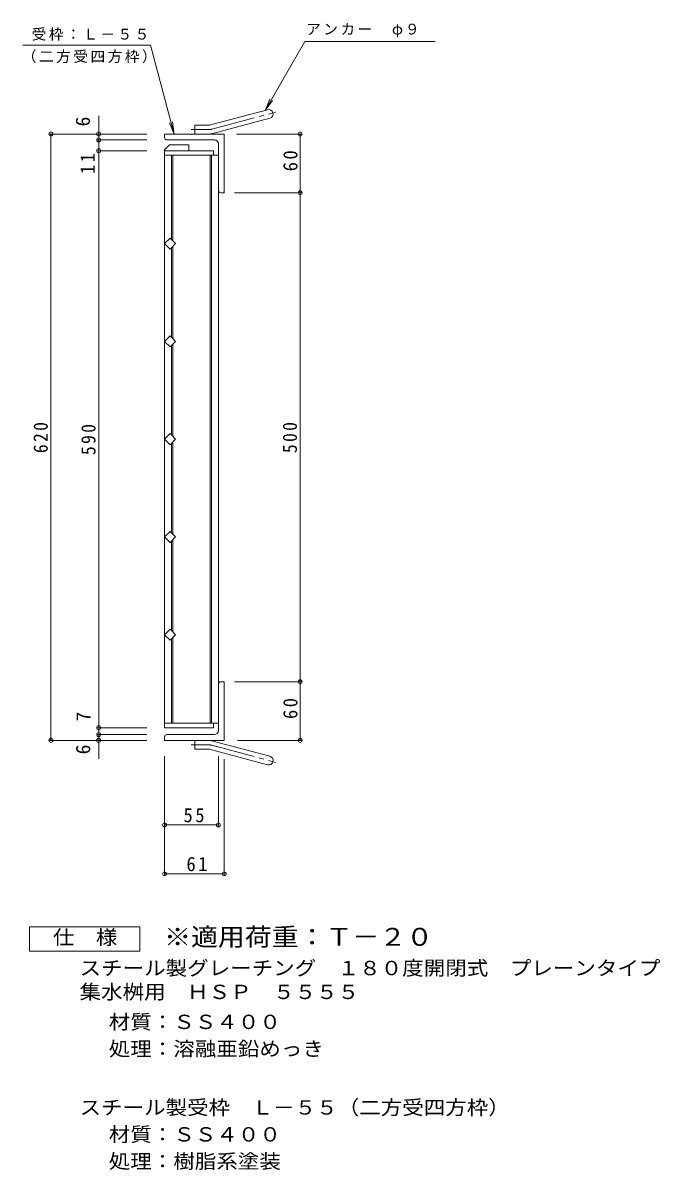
# Model space of a CAD drawing. Units: millimetres, scale not verified. Extents: x -718 to 866, y -688 to 677.
# Drawn here: x 215 to 866, y -553 to 620 of the extents above; entities that cross this region are included whole.
import ezdxf
from ezdxf.enums import TextEntityAlignment as Align

# ---------------------------------------------------------------- set-up
doc = ezdxf.new("R2010")
doc.units = ezdxf.units.MM
doc.header["$LTSCALE"] = 5
doc.header["$PDMODE"] = 32
doc.header["$PDSIZE"] = 4
doc.linetypes.add('CHAIN2', pattern=[12, 9, -1, 1, -1])
for name, color, linetype, lineweight in [('B-1', 2, 'Continuous', 9), ('B-2', 3, 'Continuous', 9), ('B-4', 7, 'Continuous', 9), ('B-5', 7, 'Continuous', 9), ('F-4_F-4ﾚｲﾔ', 2, 'Continuous', 9)]:
    doc.layers.add(name, color=color, linetype=linetype, lineweight=lineweight)
doc.layers.add('F-5_F-5ﾚｲﾔ', color=2, linetype='Continuous')
doc.styles.add('ＭＳ ゴシック', font='')
doc.styles.get('ＭＳ ゴシック').set_extended_font_data('MS Gothic')

msp = doc.modelspace()

# ---------------------------------------------------------------- linework, layer by layer
at = {"layer": 'B-1'}
for p, q in [((406.594, 516.027), (464.785, 531.619)), ((408.923, 507.334), (467.114, 522.926)), ((359.449, 503.22), (359.449, 506.72)), ((420.449, 506.72), (359.449, 506.72)), ((390.449, 506.72), (390.449, 515.72)), ((404.264, 515.72), (390.449, 515.72)), ((420.449, 506.72), (420.449, 446.72)), ((410.449, 500.72), (361.949, 500.72)), ((414.449, 496.72), (414.449, 449.22)), ((416.949, 446.72), (420.449, 446.72)), ((414.449, -103.28), (414.449, -55.78)), ((416.949, -53.28), (420.449, -53.28)), ((420.449, -113.28), (420.449, -53.28)), ((359.449, -109.78), (359.449, -113.28)), ((420.449, -113.28), (359.449, -113.28)), ((410.449, -107.28), (361.949, -107.28)), ((390.449, -113.28), (390.449, -122.28)), ((408.923, -113.893), (467.114, -129.485)), ((404.264, -122.28), (390.449, -122.28)), ((406.594, -122.586), (464.785, -138.178))]:
    msp.add_line(p, q, dxfattribs=at)
at = {"layer": 'B-1', "linetype": 'CHAIN2'}
for p, q in [((407.758, 511.68), (472.925, 529.142)), ((404.264, 511.22), (386.644, 511.22)), ((404.264, -117.78), (386.644, -117.78)), ((407.758, -118.24), (472.925, -135.701))]:
    msp.add_line(p, q, dxfattribs=at)
at = {"layer": 'B-1'}
for centre, radius, start, end in [((465.949, 527.272), 4.5, 285.00014, 104.99991), ((404.264, 524.72), 9, 270, 285.00002), ((404.264, 524.72), 18, 270, 285), ((361.949, 503.22), 2.5, 180, 270), ((410.449, 496.72), 4, 0, 90), ((416.949, 449.22), 2.5, 180, 270), ((416.949, -55.78), 2.5, 90, 180), ((410.449, -103.28), 4, 270, 0), ((361.949, -109.78), 2.5, 90, 180), ((404.264, -131.28), 18, 75, 90), ((404.264, -131.28), 9, 74.99998, 90), ((465.949, -133.832), 4.5, 255.00009, 74.99986)]:
    msp.add_arc(centre, radius, start, end, dxfattribs=at)
at = {"layer": 'B-1', "linetype": 'CHAIN2'}
for centre, start, end in [((404.264, 524.72), 270, 284.99995), ((404.264, -131.28), 75.00005, 90)]:
    msp.add_arc(centre, 13.5, start, end, dxfattribs=at)
at = {"layer": 'B-2'}
for p, q in [((359.449, 490.72), (364.449, 495.72)), ((364.449, 495.72), (384.449, 495.72)), ((384.449, 489.72), (384.449, 495.72)), ((359.449, 490.72), (359.449, 489.72)), ((359.449, 489.72), (409.449, 489.72)), ((359.449, 489.72), (359.449, -100.28)), ((359.449, 485.22), (414.449, 485.22)), ((366.449, 485.22), (366.449, 399.034)), ((367.949, 485.22), (367.949, 397.534)), ((405.949, 485.22), (405.949, -95.78)), ((407.449, 485.22), (407.449, -95.78)), ((409.449, 489.72), (409.449, 485.22)), ((414.449, 485.22), (414.449, -95.78)), ((366.449, 390.406), (366.449, 299.034)), ((367.949, 391.906), (367.949, 297.534)), ((366.449, 290.407), (366.449, 199.034)), ((367.949, 291.907), (367.949, 197.534)), ((366.449, 190.407), (366.449, 99.034)), ((367.949, 191.907), (367.949, 97.534)), ((366.449, 90.407), (366.449, -0.966)), ((367.949, 91.907), (367.949, -2.466)), ((366.449, -9.593), (366.449, -95.78)), ((367.949, -8.093), (367.949, -95.78)), ((359.449, -95.78), (414.449, -95.78)), ((359.449, -100.28), (409.449, -100.28)), ((409.449, -100.28), (409.449, -95.78))]:
    msp.add_line(p, q, dxfattribs=at)
for points in [[(365.106, 389.063), (359.449, 394.72), (365.106, 400.377), (370.763, 394.72)], [(370.763, 394.72), (367.132, 391.089), (365.106, 389.063)]]:
    msp.add_lwpolyline(points, dxfattribs=at)
for points in [[(365.106, 300.377), (359.449, 294.72), (365.106, 289.064), (370.763, 294.72), (367.132, 298.352)], [(365.106, 200.377), (359.449, 194.72), (365.106, 189.064), (370.763, 194.72), (367.132, 198.352)], [(365.106, 100.377), (359.449, 94.72), (365.106, 89.064), (370.763, 94.72), (367.132, 98.352)], [(365.106, 0.377), (359.449, -5.28), (365.106, -10.936), (370.763, -5.28), (367.132, -1.648)]]:
    msp.add_lwpolyline(points, close=True, dxfattribs=at)
at = {"layer": 'B-4'}
for p, q in [((292.134, 525.176), (292.134, 500.72)), ((341.356, 506.72), (241.743, 506.72)), ((243.243, 506.72), (243.243, -113.28)), ((432.925, 506.72), (499.598, 506.72)), ((498.098, 446.72), (498.098, 506.72)), ((341.356, 500.72), (290.634, 500.72)), ((292.134, 500.72), (292.134, 489.72)), ((341.356, 489.72), (290.634, 489.72)), ((292.134, 489.72), (292.134, -100.28)), ((430.831, 446.72), (499.598, 446.72)), ((498.098, -53.28), (498.098, 446.72)), ((430.831, -53.28), (499.598, -53.28)), ((498.098, -113.28), (498.098, -53.28)), ((341.356, -100.28), (290.634, -100.28)), ((292.134, -100.28), (292.134, -107.28)), ((341.356, -113.28), (241.743, -113.28)), ((341.356, -107.28), (290.634, -107.28)), ((292.134, -107.28), (292.134, -131.963)), ((434.092, -113.28), (499.598, -113.28)), ((359.449, -129.271), (359.449, -251.175)), ((414.449, -129.271), (414.449, -201.175)), ((420.449, -132.597), (420.449, -251.175)), ((359.449, -199.675), (414.449, -199.675)), ((359.449, -249.675), (420.449, -249.675))]:
    msp.add_line(p, q, dxfattribs=at)
for p in [(243.243, 506.72), (292.134, 506.72), (498.098, 506.72), (292.134, 500.72), (292.134, 489.72), (498.098, 446.72), (498.098, -53.28), (292.134, -100.28), (292.134, -107.28), (243.243, -113.28), (292.134, -113.28), (498.098, -113.28), (359.449, -199.675), (414.449, -199.675), (359.449, -249.675), (420.449, -249.675)]:
    msp.add_point(p, dxfattribs=at)
at = {"layer": 'B-5'}
for p, q in [((502.915, 601.385), (636.112, 601.385)), ((214.66, 597.474), (344.946, 597.474)), ((462.242, 530.938), (469.852, 540.855)), ((369.263, 506.72), (367.631, 519.113))]:
    msp.add_line(p, q, dxfattribs=at)
for points in [[(502.915, 601.385), (462.242, 530.938), (467.026, 542.486)], [(344.946, 597.474), (369.263, 506.72), (364.479, 518.269)]]:
    msp.add_lwpolyline(points, dxfattribs=at)
at = {"layer": 'F-4_F-4ﾚｲﾔ'}
msp.add_lwpolyline([(221.517, -328.794), (221.517, -303.793), (334.016, -303.793), (334.016, -328.794)], close=True, dxfattribs=at)

# ---------------------------------------------------------------- texts
at = {"layer": 'B-4', "color": 2, "style": 'ＭＳ ゴシック'}
for s, p in [('6', (287.582, 514.485)), ('7', (288.213, -93.986)), ('6', (287.829, -127.532))]:
    msp.add_text(s, height=14.66, rotation=90, dxfattribs=at).set_placement(p, align=Align.BOTTOM_LEFT)
at = {"layer": 'B-4', "color": 2, "char_height": 14.66, "attachment_point": 7, "rotation": 90, "style": 'ＭＳ ゴシック'}
for s, insert in [('\\T1.27;\\W0.95;11', (288.034, 465.832)), ('\\T1.27;\\W0.95;60', (495.598, 468.595)), ('\\T1.27;\\W0.9;620', (240.243, 180.47)), ('\\T1.27;\\W0.9;500', (495.098, 180.47)), ('\\T1.27;\\W0.9;590', (289.134, 178.47)), ('\\T1.27;\\W0.95;60', (495.598, -91.405))]:
    msp.add_mtext(s, dxfattribs=dict(at, insert=insert))
at = {"layer": 'B-4', "color": 2, "char_height": 14.66, "attachment_point": 7, "style": 'ＭＳ ゴシック'}
for s, insert in [('\\T1.27;\\W0.95;55', (378.824, -197.175)), ('\\T1.27;\\W0.95;61', (381.824, -247.175))]:
    msp.add_mtext(s, dxfattribs=dict(at, insert=insert))
at = {"layer": 'B-5', "char_height": 11, "attachment_point": 7, "style": 'ＭＳ ゴシック'}
for s, insert in [('\\T1.17;受枠：Ｌ－５５', (223.59, 602.126)), ('\\T1.17;アンカー\u3000φ９', (504.172, 605.514)), ('\\T1.17;（二方受四方枠）', (213.505, 579.122))]:
    msp.add_mtext(s, dxfattribs=dict(at, insert=insert))
at = {"layer": 'F-4_F-4ﾚｲﾔ', "style": 'ＭＳ ゴシック', "width": 1.1}
for s, p in [('仕\u3000様', (245.266, -326.294)), ('スチール製グレーチング\u3000１８０度開閉式\u3000プレーンタイプ', (272.561, -357.754)), ('集水桝用\u3000ＨＳＰ\u3000５５５５', (272.561, -382.127)), ('材質：ＳＳ４００', (302.417, -412.779)), ('処理：溶融亜鉛めっき', (302.417, -440.279)), ('スチール製受枠\u3000Ｌ－５５（二方受四方枠）', (272.562, -500.28)), ('材質：ＳＳ４００', (302.417, -527.78)), ('処理：樹脂系塗装', (302.417, -555.28))]:
    msp.add_text(s, height=14.66, dxfattribs=at).set_placement(p, align=Align.BOTTOM_LEFT)
at = {"layer": 'F-5_F-5ﾚｲﾔ', "color": 3, "style": 'ＭＳ ゴシック', "width": 1.1}
msp.add_text('※適用荷重：Ｔ－２０', height=18.33, dxfattribs=at).set_placement((359.016, -328.794), align=Align.BOTTOM_LEFT)

doc.saveas('drawing.dxf')
